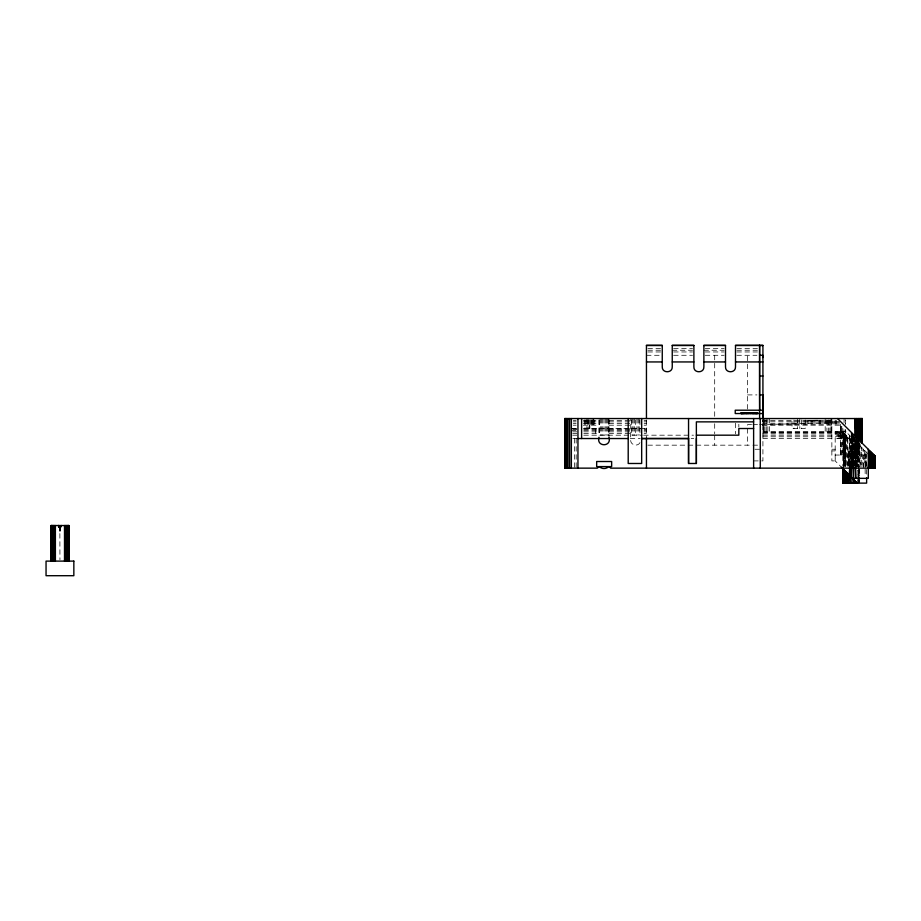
<?xml version="1.0" encoding="UTF-8"?>
<svg xmlns="http://www.w3.org/2000/svg" width="921" height="921" viewBox="0 0 921 921"><rect width="100%" height="100%" fill="white"/><g stroke="black" fill="none" stroke-linecap="round" stroke-linejoin="round"><path stroke-width="0.69" stroke-dasharray="4.61 3.45" d="M735.499 423.2L735.499 433.849M747.553 409.062L747.553 355.287M840.528 455.043L840.528 424.155M841.023 455.043L841.023 424.155M841.817 455.043L841.817 425.56M842.853 455.043L842.853 428.357M843.129 432.225L843.245 466.141M844.05 455.043L844.062 429.762M844.062 422.751L844.062 418.537M845.351 455.043L845.351 429.762L845.351 455.043L835.186 455.043L835.186 460.903L840.954 466.671M851.372 466.164L851.257 432.271L851.246 449.206L858.902 449.206L858.821 439.835M847.332 466.222L847.527 436.635L848.609 466.222M851.752 466.164L851.89 432.905M857.946 483.122L857.969 480.267M857.981 478.828L858.05 470.251M858.061 468.812L858.257 447.353L858.994 465.957M858.637 480.302L858.614 483.122L858.441 470.412M858.648 478.885L858.729 470.412M843.509 465.922L843.843 432.939L835.186 432.743L843.256 432.352L843.302 466.199L843.624 432.72L843.809 466.325M844.097 466.13L844.465 433.561L844.879 466.13M845.282 466.038L845.616 434.712L845.616 465.704M845.697 466.187L846.031 435.126L846.802 466.187M844.396 466.245L844.787 433.883L845.259 466.245M858.602 439.616L858.763 449.206L858.833 443.887M59.589 527.307L59.543 530.864L60.245 529.091L59.543 529.091L59.531 530.864L60.349 530.864L60.314 529.091M858.36 467.58L858.107 483.122L857.865 470.412M854.078 466.164L854.32 435.334L855.068 449.206L855.816 436.83L856.058 466.164M853.686 465.542L854.181 439.95L855.241 465.554M853.744 465.554L854.216 439.985M856.219 466.498L856.611 445.706L857.347 466.498M856.99 466.164L857.198 438.212L857.773 449.206L858.257 439.271L858.384 449.206L858.545 442.356L858.384 466.164M866.511 466.74L866.891 452.66M854.181 466.325L854.815 443.922L855.448 466.325M853.157 466.164L853.606 434.62L854.078 449.206M60.003 530.864L60.153 525.534M852.063 466.13L852.938 442.045L853.387 466.13M849.945 466.786L851.108 436.888L851.188 466.901M849.887 466.728L851.073 436.853L851.154 466.901M856.058 449.206L856.542 437.544M849.956 465.934L851.05 440.157L851.28 465.934M865.222 466.763L865.855 451.624L866.419 466.763M863.656 466.774L864.589 450.369L865.164 468.144M861.918 466.774L863.15 448.93L863.576 468.144M860.076 466.763L861.596 447.364L861.826 468.144M639.957 442.667C637.689 447.03 630.413 445.085 630.632 440.169L630.804 418.537M849.404 438.511L835.186 438.511L848.114 437.21L835.186 436.784L846.86 435.955L835.186 435.184L845.708 434.804L835.186 433.803L843.878 432.974L844.073 465.922M759.595 424.616L807.947 423.464L807.947 420.483L817.721 420.218M762.438 423.464L841.633 422.647M843.256 432.352L835.186 432.076L842.784 431.88L859.673 448.78L859.673 466.763M835.186 432.076L842.876 431.984M762.438 421.864L840.482 421.496M762.473 424.869L840.01 423.925M691.153 438.523L693.755 438.523M647.889 348.633L660.829 348.633M673.596 348.633L692.534 348.633M705.221 348.633L724.159 348.633M736.869 348.633L757.442 348.633M647.889 350.233L660.829 350.233M672.249 350.233L692.534 350.233M703.874 350.233L724.159 350.233M736.869 350.233L757.442 350.233M647.889 351.96L660.829 351.96M673.596 351.96L692.534 351.96M705.221 351.96L724.159 351.96M736.869 351.96L757.442 351.96M646.45 355.287L660.829 355.287M673.596 355.287L692.534 355.287M705.221 355.287L724.159 355.287M736.835 355.287L756.924 355.287M747.553 394.913L756.924 394.913M573.276 420.483L576.132 420.483M583.281 420.483L599.007 420.483M609 420.483L630.632 420.483M644.124 420.483L646.45 420.483M762.438 420.483L836.602 420.483M573.276 421.864L576.132 421.864M583.281 421.864L599.007 421.864M609 421.864L630.632 421.864M644.124 421.864L646.45 421.864M573.276 423.464L576.132 423.464M583.281 423.464L599.007 423.464M609 423.464L630.632 423.464M644.124 423.464L646.45 423.464M751.559 424.616L747.553 424.616L747.553 445.165M752.906 424.616L758.259 424.616M573.276 425.191L576.132 425.191M583.281 425.191L599.007 425.191M609 425.191L630.632 425.191M644.124 425.191L646.45 425.191M762.461 425.191L841.31 425.191M571.354 428.518L577.076 428.518M583.615 428.518L646.45 428.518M572.735 428.749L576.891 428.749M583.799 428.749L599.007 428.749M609 428.749L630.632 428.749M644.124 428.749L646.45 428.749M572.735 429.416L576.891 429.416M583.799 429.416L599.007 429.416M609 429.416L630.632 429.416M644.124 429.416L646.45 429.416M571.354 430.475L576.891 430.475M583.799 430.475L599.007 430.475M609 430.475L630.632 430.475M644.124 430.475L646.45 430.475M572.735 431.845L576.891 431.845M583.799 431.845L599.007 431.845M609 431.845L630.632 431.845M644.124 431.845L646.45 431.845M762.922 431.845L831.859 431.845M846.077 431.845L835.186 431.845L842.784 431.88M762.922 432.076L831.859 432.076M762.922 432.743L831.859 432.743M572.735 433.457L576.891 433.457M583.799 433.457L599.007 433.457M609 433.457L630.632 433.457M644.124 433.457L646.45 433.457M762.922 433.803L831.859 433.803M835.186 433.803L844.695 433.803M572.735 435.184L576.891 435.184M583.799 435.184L642.213 435.184M643.629 435.184L693.513 435.184M762.922 435.184L831.859 435.184M762.922 436.784L831.859 436.784M572.781 438.534L577.041 438.534M762.922 438.511L831.859 438.511M647.866 445.165L751.559 445.165M752.906 445.165L758.259 445.165M754.944 449.252L762.922 449.252M831.859 449.252L835.186 449.252M831.859 450.91L835.186 450.91M854.976 455.043L865.141 455.043L865.141 476.099M753.62 460.903L762.922 460.903L762.922 418.537M630.206 438.523L640.233 438.534M807.947 423.464L840.09 423.856M807.947 421.864L838.824 422.578M807.947 420.483L837.65 421.404M868.296 454.065L845.915 431.696L835.186 431.696L835.186 460.903L831.859 460.903L831.859 418.537M859.051 467.384L859.397 475.973M859.454 477.4L859.615 481.695M856.588 438.845L856.99 449.206M851.925 434.263L852.362 449.206L852.95 433.952L853.157 449.206M851.752 449.206L851.315 432.329M858.879 441.228L858.902 449.206M849.231 438.327L849.231 466.325M866.626 469.503L866.626 476.318M859.972 443.807L859.972 466.74M859.8 443.807L859.8 455.043M859.673 469.503L859.673 479.035M859.673 480.405L859.673 483.122M859.305 443.807L859.305 455.043M858.902 439.916L858.763 466.164L851.246 466.164L851.246 435.08M857.773 440.088L857.773 466.164M857.474 440.998L857.474 455.043M857.14 466.049L857.14 451.82L848.149 451.82L848.149 466.049M856.542 451.82L856.542 466.049M856.265 439.593L856.265 455.043M855.747 441.516L855.828 466.049M855.678 441.447L855.678 465.577M855.068 436.082L855.068 466.164M854.895 451.82L854.895 466.049M853.813 451.82L853.813 466.049M852.65 451.82L852.65 466.049M852.362 433.377L852.362 466.164M851.488 451.82L851.488 466.049M850.405 451.82L850.405 466.049M849.611 435.391L849.611 466.774M849.553 435.322L849.553 466.705M848.759 451.82L848.759 466.049M848.31 451.82L848.31 466.049M843.003 432.099L843.003 466.118M840.355 424.155L840.355 455.043M831.628 419.861L831.628 431.845M830.961 418.537L830.961 431.845M829.902 419.861L829.902 431.845M828.52 419.861L828.52 431.845M826.92 419.861L826.92 431.845M825.193 418.537L825.193 431.845M805.219 419.964L805.219 428.518L792.014 428.518L792.014 419.964M801.489 419.964L801.489 428.518M799.785 418.537L799.785 428.518M797.494 418.537L797.494 428.518M793.96 419.964L793.96 428.518M769.588 418.537L769.588 431.845M767.861 418.537L767.861 431.845M766.249 418.537L766.249 431.845M764.879 418.537L764.879 431.845M763.82 418.537L763.82 431.845M763.152 418.537L763.152 431.845M738.826 424.236L738.826 427.091M714.696 355.287L714.696 416.637M714.696 423.764L714.696 433.756M714.696 435.184L714.696 445.165M646.45 419.918L646.45 438.534M639.957 419.918L639.957 435.184M639.162 418.537L639.162 435.184M638.126 418.537L638.126 435.184M636.918 418.537L636.918 435.184M635.628 419.918L635.628 435.184M634.339 418.537L634.339 435.184M633.13 418.537L633.13 435.184M632.094 418.537L632.094 435.184M631.311 419.918L631.311 435.184M609 418.537L609 437.452M608.827 419.918L608.827 435.184M608.332 418.537L608.332 435.184M607.538 418.537L607.538 435.184M606.502 418.537L606.502 435.184M605.293 418.537L605.293 435.184M604.003 418.537L604.003 435.184M602.714 418.537L602.714 435.184M601.505 418.537L601.505 435.184M600.48 418.537L600.48 435.184M599.686 419.918L599.686 435.184M599.18 419.918L599.18 435.184M599.007 419.918L599.007 436.082M595.68 428.518L595.68 435.184M593.999 419.861L593.999 425.191M593.872 419.861L593.872 425.191M593.608 419.861L593.608 425.191M593.228 418.537L593.228 425.191M592.721 419.861L592.721 425.191M592.111 419.861L592.111 425.191M591.397 419.861L591.397 425.191M590.591 419.861L590.591 425.191M589.854 425.191L589.854 428.518M589.705 419.861L589.716 428.518M589.302 425.191L589.302 428.518M588.761 419.861L588.634 428.518M588.001 418.537L588.001 428.518M587.771 419.861L587.782 428.518M586.735 418.537L586.769 428.518M585.698 419.861L585.698 428.518M584.651 419.861L584.616 428.518M576.166 438.534L576.166 468.144M574.554 438.534L574.554 468.144M60.314 527.307L60.245 530.864M59.842 525.534L59.946 559.692M59.658 525.534L59.738 530.864M845.351 419.941L845.351 424.155L845.351 419.941M858.867 480.302L858.867 483.122L858.856 480.302M858.89 470.412L858.879 478.885L858.798 470.412M59.842 529.091L59.796 530.864L59.842 529.091M60.153 529.091L60.095 530.864L60.153 529.091M852.65 438.419L851.637 466.935L852.65 438.419L853.272 466.935L852.65 438.419"/><path stroke-width="1.38" d="M696.368 438.511L696.368 463.482L688.551 463.482L688.551 438.534L641.672 438.534L688.551 438.534M762.922 394.913L763.002 410.213L735.234 410.213L735.234 413.541L763.002 413.541L762.922 418.537L762.922 394.913L759.595 394.913L759.595 345.294L759.595 418.537M762.922 357.578L762.922 355.287L759.595 355.287M843.003 467.534L843.003 483.122L843.026 467.557L843.003 483.122L866.626 483.122L866.626 477.677M849.945 466.786L848.966 478.344L848.229 473.947L846.975 478.344L845.812 471.529L845.305 478.344L844.833 470.55L844.039 478.344L844.05 469.768M868.296 468.144L869.597 450.599L870.011 468.144L870.84 451.854L871.623 468.144L871.991 453.005L873.004 468.144L873.833 454.836L874.064 468.144L874.443 455.458L874.72 468.144L874.823 455.837M843.176 470.401L843.176 467.569L843.187 483.122L843.245 477.527M847.539 477.838L846.721 483.122L846.767 477.826M843.97 477.458L843.901 483.122L843.878 477.527M845.328 477.884L845.098 483.122L845.167 477.435M843.176 472.899L843.106 468.824L842.991 478.344L868.296 478.344L868.296 449.31M874.72 468.144L874.915 455.93L837.523 418.537M853.663 466.97L853.445 478.344L853.214 466.935M841.241 466.959L849.611 475.328L851.165 478.344L851.591 466.935M58.633 525.534L58.633 526.87L58.794 525.534M61.097 525.534L61.166 526.87L61.258 525.534M861.734 442.748L861.296 418.537L861.043 442.045L860.11 418.537L858.971 439.985L858.556 418.537L857.681 438.684L856.749 418.537L856.277 437.279L854.815 418.537L854.815 435.829M851.2 476.917L850.82 483.122L850.037 477.953M849.312 477.953L848.655 483.122L848.379 477.838M855.954 481.671L855.321 483.122L854.4 480.117L853.076 483.122L852.8 478.517M598.604 466.659L596.67 466.602L596.67 461.513L611.648 461.513L611.648 466.602L599.007 466.602L597.349 468.144L564.7 468.144L564.7 418.537L862.298 418.537L862.298 443.312M608.585 466.659C606.306 469.192 601.701 469.192 599.421 466.659M646.45 345.525L662.257 345.525M672.249 345.525L693.881 345.525M703.874 345.525L725.506 345.525M735.499 345.525L762.922 345.525M646.45 361.941L662.257 361.941M672.249 361.941L693.881 361.941M703.874 361.941L725.506 361.941M735.499 361.941L762.922 361.941M759.595 376.01L762.922 376.01M753.62 421.864L696.368 421.864L696.368 463.482M753.62 428.518L738.826 428.518L738.826 435.184L696.368 435.184M577.951 438.534L628.203 438.534M874.95 468.144L874.915 455.93L874.95 468.144L610.658 468.144L609.414 466.659M50.989 525.534L68.902 525.534L68.868 561.108M851.349 477.066L857.405 483.122M846.226 477.884L846.721 483.122M844.039 478.344L843.475 469.192L843.256 478.344L843.118 468.835M58.794 526.87L58.737 525.534L58.645 526.87M855.229 466.97L855.678 478.344L855.678 466.993M861.596 429.957L861.791 442.805L862.044 418.537L862.263 443.277L862.298 418.537L862.16 443.174M845.029 477.458L845.098 483.122M846.952 472.669L846.975 478.344M759.595 394.913L759.664 410.213M851.154 466.901L851.165 478.344M843.187 477.469L843.187 483.122M873.004 454.007L873.004 468.144M860.11 418.537L860.11 441.124M849.611 466.774L849.611 475.328M762.922 418.537L762.922 345.294L735.499 345.294L735.499 366.938C735.741 373.35 725.264 373.35 725.506 366.938L725.506 345.294L703.874 345.294L703.874 366.938C704.116 373.35 693.64 373.35 693.881 366.938L693.881 345.294L672.249 345.294L672.249 366.938C672.491 373.35 662.015 373.35 662.257 366.938L662.257 345.294L646.45 345.294L646.45 418.053M760.274 418.537L760.274 468.144M757.649 412.712L757.661 413.541L757.534 412.712M757.338 412.712L757.258 413.541M757.12 412.712L757.108 413.541M756.878 412.712L757.004 413.541M756.648 412.712L756.648 413.541M756.475 412.712L756.486 413.541M756.222 412.712L756.222 413.541M755.968 412.712L755.968 413.541M755.761 412.712L755.761 413.541M755.473 412.712L755.473 413.541M755.139 412.712L755.139 413.541M754.932 412.712L754.932 413.541M754.518 412.712L754.518 413.541M754.241 412.712L754.241 413.541M753.908 412.712L753.908 413.541M753.62 418.537L753.62 468.144M753.505 412.712L753.516 413.541M753.378 412.712L753.378 413.541M752.952 412.712L752.952 413.541M752.733 412.712L752.733 413.541M752.296 412.712L752.296 413.541M752.054 412.712L752.054 413.541M751.421 412.712L751.432 413.541M750.753 412.712L750.753 413.541M750.396 412.712L750.431 413.541M750.016 412.712L750.016 413.541M749.349 412.712L749.349 413.541M748.692 412.712L748.692 413.541M748.266 412.712L748.301 413.541M747.933 412.712L747.933 413.541M746.678 412.712L746.678 413.541M746.401 412.712L746.413 413.541M746.286 412.712L746.286 413.541M745.929 412.712L745.745 413.541L745.745 412.712M745.342 412.712L745.331 413.541M744.836 412.712L744.836 413.541M744.456 412.712L744.456 413.541M744.145 412.712L744.145 413.541M743.765 412.712L743.765 413.541M743.558 412.712L743.569 413.541M743.27 412.712L743.27 413.541M742.936 412.712L742.936 413.541M742.683 412.712L742.683 413.541M742.084 412.712L742.084 413.541M741.819 412.712L741.819 413.541M741.589 412.712L741.589 413.541M741.44 412.712L741.37 413.541M688.551 418.537L688.551 463.482M646.45 438.005L646.45 468.144M641.672 418.537L641.672 463.482L628.203 463.482L628.203 418.537M609 437.452C611.924 447.134 596.083 447.134 599.007 437.452M581.612 418.537L581.612 438.534M577.951 418.537L577.951 468.144M571.354 418.537L571.354 468.144M569.639 418.537L569.639 468.144M568.027 418.537L568.027 468.144M566.645 418.537L566.645 468.144M565.586 418.537L565.586 468.144M564.93 418.537L564.93 468.144M68.753 525.534L68.753 561.108M68.568 525.534L68.568 561.108M68.315 525.534L68.315 561.108M67.993 525.534L67.993 561.108M67.624 525.534L67.624 561.108M67.187 525.534L67.187 561.108M66.715 525.534L66.715 561.108M66.197 525.534L66.197 561.108M65.656 525.534L65.656 561.108M65.092 525.534L65.092 561.108M64.505 525.534L64.505 561.108M55.387 525.534L55.387 561.108M54.8 525.534L54.8 561.108M54.235 525.534L54.235 561.108M53.694 525.534L53.694 561.108M53.188 525.534L53.188 561.108M52.704 525.534L52.704 561.108M52.278 525.534L52.278 561.108M51.898 525.534L51.898 561.108M51.576 525.534L51.576 561.108M51.323 525.534L51.323 561.108M51.139 525.534L51.035 561.108M73.841 561.108L46.05 561.108L46.05 575.706L73.841 575.706L73.841 561.108M747.288 413.541L747.288 412.712L747.276 413.541M742.326 413.541L742.326 412.712L742.222 413.541M741.175 413.541L741.175 412.712L741.14 413.541"/></g></svg>
